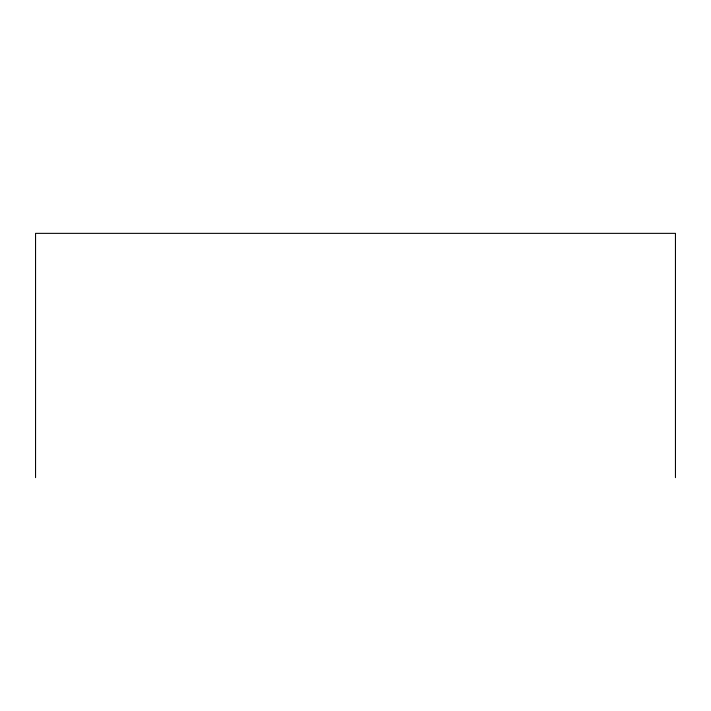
<?xml version="1.0" encoding="UTF-8"?>
<svg xmlns="http://www.w3.org/2000/svg" width="711" height="711" viewBox="0 0 711 711"><rect width="100%" height="100%" fill="white"/><g stroke="black" fill="none" stroke-linecap="round" stroke-linejoin="round"><path stroke-width="1.07" d="M675.45 477.641L675.45 233.359L35.55 233.359L35.55 477.641"/></g></svg>
